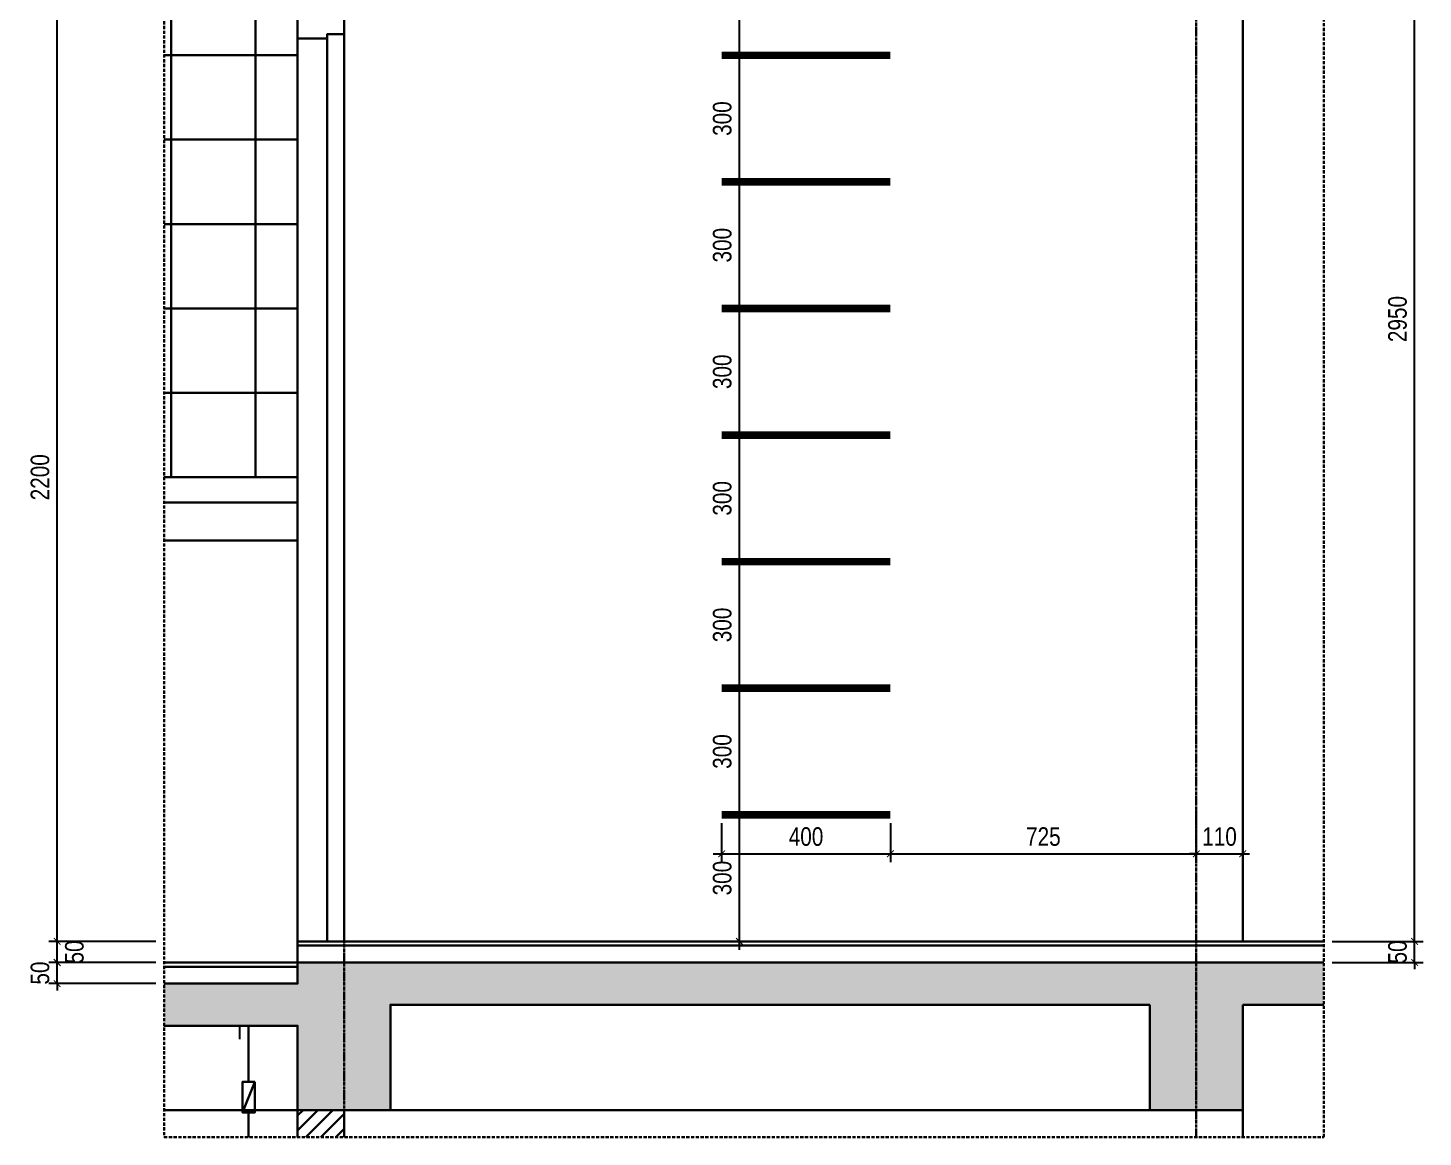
# Model space of a CAD drawing. Header units: millimetres. Extents: x -82962 to 19744, y -138000 to 4535.
# Drawn here: x -7591 to -4284, y -128801 to -126173 of the extents above; entities that cross this region are included whole.
import ezdxf

# ---------------------------------------------------------------- set-up
doc = ezdxf.new("R2010")
doc.units = ezdxf.units.MM
doc.header["$LTSCALE"] = 1000
doc.header["$MEASUREMENT"] = 0
doc.header["$PDMODE"] = 3
doc.linetypes.add('CENTER2', pattern=[1.125, 0.75, -0.125, 0.125, -0.125])
doc.linetypes.add('HIDDEN', pattern=[0.375, 0.25, -0.125])
doc.layers.get('0').update_dxf_attribs({"lineweight": 30})
doc.layers.get('DEFPOINTS').update_dxf_attribs({"color": 4, "lineweight": 30})
doc.layers.add('THAY', color=4, linetype='Continuous', lineweight=30)
doc.styles.add('dim', font='arial.ttf', dxfattribs={"width": 0.8})
doc.dimstyles.new('1-100-100', dxfattribs={"dimscale": 0, "dimtxt": 2.2, "dimasz": 0.8, "dimexe": 1, "dimexo": 1, "dimgap": 0.9, "dimtad": 1, "dimdec": 0, "dimzin": 0, "dimdsep": 46, "dimtxsty": 'dim', "dimblk1": 'ARCHTICK', "dimblk2": 'ARCHTICK', "dimsah": 1, "dimcen": 1, "dimdle": 1, "dimclrd": 256, "dimclre": 256, "dimclrt": 1, "dimadec": 0, "dimazin": 0, "dimtfac": 0.0001, "dimtdec": 0, "dimtix": 1, "dimtmove": 2, "dimatfit": 3, "dimldrblk": 'DOT', "dimfxl": 100, "dimtolj": 1, "dimtzin": 0, "dimarcsym": 0})

# ---------------------------------------------------------------- blocks, each defined once
blk = doc.blocks.new('_ARCHTICK')
at = {"color": 0, "linetype": 'ByBlock', "const_width": 0.15}
blk.add_lwpolyline([(-0.5, -0.5), (0.5, 0.5)], dxfattribs=at)
blk = doc.blocks.new('*D1107')
at = {"layer": 'DEFPOINTS', "color": 0, "ltscale": 0.2, "transparency": 16777216}
for p in [(-7521.4, -128387.7), (-7267.8, -128387.7), (-7267.8, -128437.7)]:
    blk.add_point(p, dxfattribs=at)
at = {"layer": 'THAY', "lineweight": -2, "ltscale": 0.2, "transparency": 16777216}
for p, q in [((-7287.8, -128387.7), (-7541.4, -128387.7)), ((-7521.4, -128387.7), (-7521.4, -128371.7)), ((-7521.4, -128437.7), (-7521.4, -128387.7)), ((-7287.8, -128437.7), (-7541.4, -128437.7)), ((-7521.4, -128437.7), (-7521.4, -128453.7))]:
    blk.add_line(p, q, dxfattribs=at)
at = {"layer": 'THAY', "lineweight": -2, "ltscale": 0.2, "transparency": 16777216, "xscale": 16.00000000000008, "yscale": 16.00000000000008, "zscale": 16.00000000000008}
for p, rotation in [((-7521.4, -128387.7), 270), ((-7521.4, -128437.7), 90)]:
    blk.add_blockref('_ARCHTICK', p, dxfattribs=dict(at, rotation=rotation))
at = {"layer": 'THAY', "color": 1, "ltscale": 0.2, "transparency": 16777216, "insert": (-7561.9, -128412.7), "char_height": 44, "attachment_point": 5, "rotation": 90, "style": 'dim'}
blk.add_mtext('\\A1;50', dxfattribs=at)
blk = doc.blocks.new('_DOT')
at = {"color": 0, "linetype": 'ByBlock', "ltscale": 10}
blk.add_line((-0.5, 0), (-1, 0), dxfattribs=at)
at = {"color": 0, "linetype": 'ByBlock', "ltscale": 10, "const_width": 0.5}
blk.add_lwpolyline([(-0.25, 0, 1), (0.25, 0, 1)], format="xyb", close=True, dxfattribs=at)
blk = doc.blocks.new('*D1108')
at = {"layer": 'DEFPOINTS', "color": 0, "ltscale": 0.2, "transparency": 16777216}
for p in [(-7521.4, -126137.7), (-7267.8, -126137.7), (-7267.8, -128337.7)]:
    blk.add_point(p, dxfattribs=at)
at = {"layer": 'THAY', "lineweight": -2, "ltscale": 0.2, "transparency": 16777216}
for p, q in [((-7521.4, -128357.7), (-7521.4, -126117.7)), ((-7287.8, -126137.7), (-7541.4, -126137.7)), ((-7287.8, -128337.7), (-7541.4, -128337.7))]:
    blk.add_line(p, q, dxfattribs=at)
at = {"layer": 'THAY', "lineweight": -2, "ltscale": 0.2, "transparency": 16777216, "xscale": 16.00000000000008, "yscale": 16.00000000000008, "zscale": 16.00000000000008}
for p, rotation in [((-7521.4, -126137.7), 90), ((-7521.4, -128337.7), 270)]:
    blk.add_blockref('_ARCHTICK', p, dxfattribs=dict(at, rotation=rotation))
at = {"layer": 'THAY', "color": 1, "ltscale": 0.2, "transparency": 16777216, "insert": (-7561.9, -127237.7), "char_height": 44, "attachment_point": 5, "rotation": 90, "style": 'dim'}
blk.add_mtext('\\A1;2200', dxfattribs=at)
blk = doc.blocks.new('*D1111')
at = {"layer": 'DEFPOINTS', "color": 0, "ltscale": 0.2, "transparency": 16777216}
for p in [(-4519.6, -128337.7), (-4304, -128337.7), (-4519.6, -128387.7)]:
    blk.add_point(p, dxfattribs=at)
at = {"layer": 'THAY', "lineweight": -2, "ltscale": 0.2, "transparency": 16777216}
for p, q in [((-4304, -128337.7), (-4304, -128321.7)), ((-4499.6, -128337.7), (-4284, -128337.7)), ((-4304, -128387.7), (-4304, -128337.7)), ((-4499.6, -128387.7), (-4284, -128387.7)), ((-4304, -128387.7), (-4304, -128403.7))]:
    blk.add_line(p, q, dxfattribs=at)
at = {"layer": 'THAY', "lineweight": -2, "ltscale": 0.2, "transparency": 16777216, "xscale": 16.00000000000008, "yscale": 16.00000000000008, "zscale": 16.00000000000008}
for p, rotation in [((-4304, -128337.7), 270), ((-4304, -128387.7), 90)]:
    blk.add_blockref('_ARCHTICK', p, dxfattribs=dict(at, rotation=rotation))
at = {"layer": 'THAY', "color": 1, "ltscale": 0.2, "transparency": 16777216, "insert": (-4344.5, -128362.7), "char_height": 44, "attachment_point": 5, "rotation": 90, "style": 'dim'}
blk.add_mtext('\\A1;50', dxfattribs=at)
blk = doc.blocks.new('*D1112')
at = {"layer": 'DEFPOINTS', "color": 0, "ltscale": 0.2, "transparency": 16777216}
for p in [(-4519.6, -125387.7), (-4304, -125387.7), (-4519.6, -128337.7)]:
    blk.add_point(p, dxfattribs=at)
at = {"layer": 'THAY', "lineweight": -2, "ltscale": 0.2, "transparency": 16777216}
for p, q in [((-4499.6, -125387.7), (-4284, -125387.7)), ((-4304, -128357.7), (-4304, -125367.7)), ((-4499.6, -128337.7), (-4284, -128337.7))]:
    blk.add_line(p, q, dxfattribs=at)
at = {"layer": 'THAY', "lineweight": -2, "ltscale": 0.2, "transparency": 16777216, "xscale": 16.00000000000008, "yscale": 16.00000000000008, "zscale": 16.00000000000008}
for p, rotation in [((-4304, -125387.7), 90), ((-4304, -128337.7), 270)]:
    blk.add_blockref('_ARCHTICK', p, dxfattribs=dict(at, rotation=rotation))
at = {"layer": 'THAY', "color": 1, "ltscale": 0.2, "transparency": 16777216, "insert": (-4344.5, -126862.7), "char_height": 44, "attachment_point": 5, "rotation": 90, "style": 'dim'}
blk.add_mtext('\\A1;2950', dxfattribs=at)
blk = doc.blocks.new('*D1116')
at = {"layer": 'DEFPOINTS', "color": 0, "ltscale": 0.2, "transparency": 16777216}
for p in [(-5904.5, -128037.7), (-5781.1, -128037.7), (-5781.1, -128337.7)]:
    blk.add_point(p, dxfattribs=at)
at = {"layer": 'THAY', "lineweight": -2, "ltscale": 0.2, "transparency": 16777216}
for p, q in [((-5904.5, -128357.7), (-5904.5, -128017.7)), ((-5801.1, -128037.7), (-5924.5, -128037.7)), ((-5801.1, -128337.7), (-5924.5, -128337.7))]:
    blk.add_line(p, q, dxfattribs=at)
at = {"layer": 'THAY', "lineweight": -2, "ltscale": 0.2, "transparency": 16777216, "xscale": 16.00000000000008, "yscale": 16.00000000000008, "zscale": 16.00000000000008}
for p, rotation in [((-5904.5, -128037.7), 90), ((-5904.5, -128337.7), 270)]:
    blk.add_blockref('_ARCHTICK', p, dxfattribs=dict(at, rotation=rotation))
at = {"layer": 'THAY', "color": 1, "ltscale": 0.2, "transparency": 16777216, "insert": (-5945, -128187.7), "char_height": 44, "attachment_point": 5, "rotation": 90, "style": 'dim'}
blk.add_mtext('\\A1;300', dxfattribs=at)
blk = doc.blocks.new('*D1117')
at = {"layer": 'DEFPOINTS', "color": 0, "ltscale": 0.2, "transparency": 16777216}
for p in [(-5904.5, -127737.7), (-5781.1, -127737.7), (-5781.1, -128037.7)]:
    blk.add_point(p, dxfattribs=at)
at = {"layer": 'THAY', "lineweight": -2, "ltscale": 0.2, "transparency": 16777216}
for p, q in [((-5801.1, -127737.7), (-5924.5, -127737.7)), ((-5904.5, -128057.7), (-5904.5, -127717.7)), ((-5801.1, -128037.7), (-5924.5, -128037.7))]:
    blk.add_line(p, q, dxfattribs=at)
at = {"layer": 'THAY', "lineweight": -2, "ltscale": 0.2, "transparency": 16777216, "xscale": 16.00000000000008, "yscale": 16.00000000000008, "zscale": 16.00000000000008}
for p, rotation in [((-5904.5, -127737.7), 90), ((-5904.5, -128037.7), 270)]:
    blk.add_blockref('_ARCHTICK', p, dxfattribs=dict(at, rotation=rotation))
at = {"layer": 'THAY', "color": 1, "ltscale": 0.2, "transparency": 16777216, "insert": (-5945, -127887.7), "char_height": 44, "attachment_point": 5, "rotation": 90, "style": 'dim'}
blk.add_mtext('\\A1;300', dxfattribs=at)
blk = doc.blocks.new('*D1118')
at = {"layer": 'DEFPOINTS', "color": 0, "ltscale": 0.2, "transparency": 16777216}
for p in [(-5904.5, -127437.7), (-5781.1, -127437.7), (-5781.1, -127737.7)]:
    blk.add_point(p, dxfattribs=at)
at = {"layer": 'THAY', "lineweight": -2, "ltscale": 0.2, "transparency": 16777216}
for p, q in [((-5801.1, -127437.7), (-5924.5, -127437.7)), ((-5904.5, -127757.7), (-5904.5, -127417.7)), ((-5801.1, -127737.7), (-5924.5, -127737.7))]:
    blk.add_line(p, q, dxfattribs=at)
at = {"layer": 'THAY', "lineweight": -2, "ltscale": 0.2, "transparency": 16777216, "xscale": 16.00000000000008, "yscale": 16.00000000000008, "zscale": 16.00000000000008}
for p, rotation in [((-5904.5, -127437.7), 90), ((-5904.5, -127737.7), 270)]:
    blk.add_blockref('_ARCHTICK', p, dxfattribs=dict(at, rotation=rotation))
at = {"layer": 'THAY', "color": 1, "ltscale": 0.2, "transparency": 16777216, "insert": (-5945, -127587.7), "char_height": 44, "attachment_point": 5, "rotation": 90, "style": 'dim'}
blk.add_mtext('\\A1;300', dxfattribs=at)
blk = doc.blocks.new('*D1119')
at = {"layer": 'DEFPOINTS', "color": 0, "ltscale": 0.2, "transparency": 16777216}
for p in [(-5904.5, -127137.7), (-5781.1, -127137.7), (-5781.1, -127437.7)]:
    blk.add_point(p, dxfattribs=at)
at = {"layer": 'THAY', "lineweight": -2, "ltscale": 0.2, "transparency": 16777216}
for p, q in [((-5801.1, -127137.7), (-5924.5, -127137.7)), ((-5904.5, -127457.7), (-5904.5, -127117.7)), ((-5801.1, -127437.7), (-5924.5, -127437.7))]:
    blk.add_line(p, q, dxfattribs=at)
at = {"layer": 'THAY', "lineweight": -2, "ltscale": 0.2, "transparency": 16777216, "xscale": 16.00000000000008, "yscale": 16.00000000000008, "zscale": 16.00000000000008}
for p, rotation in [((-5904.5, -127137.7), 90), ((-5904.5, -127437.7), 270)]:
    blk.add_blockref('_ARCHTICK', p, dxfattribs=dict(at, rotation=rotation))
at = {"layer": 'THAY', "color": 1, "ltscale": 0.2, "transparency": 16777216, "insert": (-5945, -127287.7), "char_height": 44, "attachment_point": 5, "rotation": 90, "style": 'dim'}
blk.add_mtext('\\A1;300', dxfattribs=at)
blk = doc.blocks.new('*D1120')
at = {"layer": 'DEFPOINTS', "color": 0, "ltscale": 0.2, "transparency": 16777216}
for p in [(-5904.5, -126837.7), (-5781.1, -126837.7), (-5781.1, -127137.7)]:
    blk.add_point(p, dxfattribs=at)
at = {"layer": 'THAY', "lineweight": -2, "ltscale": 0.2, "transparency": 16777216}
for p, q in [((-5801.1, -126837.7), (-5924.5, -126837.7)), ((-5904.5, -127157.7), (-5904.5, -126817.7)), ((-5801.1, -127137.7), (-5924.5, -127137.7))]:
    blk.add_line(p, q, dxfattribs=at)
at = {"layer": 'THAY', "lineweight": -2, "ltscale": 0.2, "transparency": 16777216, "xscale": 16.00000000000008, "yscale": 16.00000000000008, "zscale": 16.00000000000008}
for p, rotation in [((-5904.5, -126837.7), 90), ((-5904.5, -127137.7), 270)]:
    blk.add_blockref('_ARCHTICK', p, dxfattribs=dict(at, rotation=rotation))
at = {"layer": 'THAY', "color": 1, "ltscale": 0.2, "transparency": 16777216, "insert": (-5945, -126987.7), "char_height": 44, "attachment_point": 5, "rotation": 90, "style": 'dim'}
blk.add_mtext('\\A1;300', dxfattribs=at)
blk = doc.blocks.new('*D1121')
at = {"layer": 'DEFPOINTS', "color": 0, "ltscale": 0.2, "transparency": 16777216}
for p in [(-5904.5, -126537.7), (-5781.1, -126537.7), (-5781.1, -126837.7)]:
    blk.add_point(p, dxfattribs=at)
at = {"layer": 'THAY', "lineweight": -2, "ltscale": 0.2, "transparency": 16777216}
for p, q in [((-5801.1, -126537.7), (-5924.5, -126537.7)), ((-5904.5, -126857.7), (-5904.5, -126517.7)), ((-5801.1, -126837.7), (-5924.5, -126837.7))]:
    blk.add_line(p, q, dxfattribs=at)
at = {"layer": 'THAY', "lineweight": -2, "ltscale": 0.2, "transparency": 16777216, "xscale": 16.00000000000008, "yscale": 16.00000000000008, "zscale": 16.00000000000008}
for p, rotation in [((-5904.5, -126537.7), 90), ((-5904.5, -126837.7), 270)]:
    blk.add_blockref('_ARCHTICK', p, dxfattribs=dict(at, rotation=rotation))
at = {"layer": 'THAY', "color": 1, "ltscale": 0.2, "transparency": 16777216, "insert": (-5945, -126687.7), "char_height": 44, "attachment_point": 5, "rotation": 90, "style": 'dim'}
blk.add_mtext('\\A1;300', dxfattribs=at)
blk = doc.blocks.new('*D1122')
at = {"layer": 'DEFPOINTS', "color": 0, "ltscale": 0.2, "transparency": 16777216}
for p in [(-5904.5, -126237.7), (-5781.1, -126237.7), (-5781.1, -126537.7)]:
    blk.add_point(p, dxfattribs=at)
at = {"layer": 'THAY', "lineweight": -2, "ltscale": 0.2, "transparency": 16777216}
for p, q in [((-5904.5, -126557.7), (-5904.5, -126217.7)), ((-5801.1, -126237.7), (-5924.5, -126237.7)), ((-5801.1, -126537.7), (-5924.5, -126537.7))]:
    blk.add_line(p, q, dxfattribs=at)
at = {"layer": 'THAY', "lineweight": -2, "ltscale": 0.2, "transparency": 16777216, "xscale": 16.00000000000008, "yscale": 16.00000000000008, "zscale": 16.00000000000008}
for p, rotation in [((-5904.5, -126237.7), 90), ((-5904.5, -126537.7), 270)]:
    blk.add_blockref('_ARCHTICK', p, dxfattribs=dict(at, rotation=rotation))
at = {"layer": 'THAY', "color": 1, "ltscale": 0.2, "transparency": 16777216, "insert": (-5945, -126387.7), "char_height": 44, "attachment_point": 5, "rotation": 90, "style": 'dim'}
blk.add_mtext('\\A1;300', dxfattribs=at)
blk = doc.blocks.new('*D1123')
at = {"layer": 'DEFPOINTS', "color": 0, "ltscale": 0.2, "transparency": 16777216}
for p in [(-5904.5, -125937.7), (-5710.5, -125937.7), (-5710.5, -126237.7)]:
    blk.add_point(p, dxfattribs=at)
at = {"layer": 'THAY', "lineweight": -2, "ltscale": 0.2, "transparency": 16777216}
for p, q in [((-5904.5, -126257.7), (-5904.5, -125917.7)), ((-5730.5, -125937.7), (-5924.5, -125937.7)), ((-5730.5, -126237.7), (-5924.5, -126237.7))]:
    blk.add_line(p, q, dxfattribs=at)
at = {"layer": 'THAY', "lineweight": -2, "ltscale": 0.2, "transparency": 16777216, "xscale": 16.00000000000008, "yscale": 16.00000000000008, "zscale": 16.00000000000008}
for p, rotation in [((-5904.5, -125937.7), 90), ((-5904.5, -126237.7), 270)]:
    blk.add_blockref('_ARCHTICK', p, dxfattribs=dict(at, rotation=rotation))
at = {"layer": 'THAY', "color": 1, "ltscale": 0.2, "transparency": 16777216, "insert": (-5945, -126087.7), "char_height": 44, "attachment_point": 5, "rotation": 90, "style": 'dim'}
blk.add_mtext('\\A1;300', dxfattribs=at)
blk = doc.blocks.new('*D1127')
at = {"layer": 'DEFPOINTS', "color": 0, "ltscale": 0.2, "transparency": 16777216}
for p in [(-5946.5, -128037.7), (-5546.5, -128037.7), (-5546.5, -128130)]:
    blk.add_point(p, dxfattribs=at)
at = {"layer": 'THAY', "lineweight": -2, "ltscale": 0.2, "transparency": 16777216}
for p, q in [((-5946.5, -128057.7), (-5946.5, -128150)), ((-5546.5, -128057.7), (-5546.5, -128150)), ((-5966.5, -128130), (-5526.5, -128130))]:
    blk.add_line(p, q, dxfattribs=at)
at = {"layer": 'THAY', "lineweight": -2, "ltscale": 0.2, "transparency": 16777216, "xscale": 16.00000000000008, "yscale": 16.00000000000008, "zscale": 16.00000000000008, "rotation": 180}
blk.add_blockref('_ARCHTICK', (-5946.5, -128130), dxfattribs=at)
at = {"layer": 'THAY', "lineweight": -2, "ltscale": 0.2, "transparency": 16777216, "xscale": 16.00000000000008, "yscale": 16.00000000000008, "zscale": 16.00000000000008}
blk.add_blockref('_ARCHTICK', (-5546.5, -128130), dxfattribs=at)
at = {"layer": 'THAY', "color": 1, "ltscale": 0.2, "transparency": 16777216, "insert": (-5746.5, -128089.5), "char_height": 44, "attachment_point": 5, "style": 'dim'}
blk.add_mtext('\\A1;400', dxfattribs=at)
blk = doc.blocks.new('*D1128')
at = {"layer": 'DEFPOINTS', "color": 0, "ltscale": 0.2, "transparency": 16777216}
for p in [(-4821.5, -128002), (-5546.5, -128037.7), (-4821.5, -128130)]:
    blk.add_point(p, dxfattribs=at)
at = {"layer": 'THAY', "lineweight": -2, "ltscale": 0.2, "transparency": 16777216}
for p, q in [((-4821.5, -128022), (-4821.5, -128150)), ((-5546.5, -128057.7), (-5546.5, -128150)), ((-5566.5, -128130), (-4801.5, -128130))]:
    blk.add_line(p, q, dxfattribs=at)
at = {"layer": 'THAY', "lineweight": -2, "ltscale": 0.2, "transparency": 16777216, "xscale": 16.00000000000008, "yscale": 16.00000000000008, "zscale": 16.00000000000008, "rotation": 180}
blk.add_blockref('_ARCHTICK', (-5546.5, -128130), dxfattribs=at)
at = {"layer": 'THAY', "lineweight": -2, "ltscale": 0.2, "transparency": 16777216, "xscale": 16.00000000000008, "yscale": 16.00000000000008, "zscale": 16.00000000000008}
blk.add_blockref('_ARCHTICK', (-4821.5, -128130), dxfattribs=at)
at = {"layer": 'THAY', "color": 1, "ltscale": 0.2, "transparency": 16777216, "insert": (-5184, -128089.5), "char_height": 44, "attachment_point": 5, "style": 'dim'}
blk.add_mtext('\\A1;725', dxfattribs=at)
blk = doc.blocks.new('*D1129')
at = {"layer": 'DEFPOINTS', "color": 0, "ltscale": 0.2, "transparency": 16777216}
for p in [(-4821.5, -128002), (-4711.5, -128002), (-4711.5, -128130)]:
    blk.add_point(p, dxfattribs=at)
at = {"layer": 'THAY', "lineweight": -2, "ltscale": 0.2, "transparency": 16777216}
for p, q in [((-4821.5, -128022), (-4821.5, -128150)), ((-4711.5, -128022), (-4711.5, -128150)), ((-4821.5, -128130), (-4837.5, -128130)), ((-4821.5, -128130), (-4711.5, -128130)), ((-4711.5, -128130), (-4695.5, -128130))]:
    blk.add_line(p, q, dxfattribs=at)
at = {"layer": 'THAY', "lineweight": -2, "ltscale": 0.2, "transparency": 16777216, "xscale": 16.00000000000008, "yscale": 16.00000000000008, "zscale": 16.00000000000008}
blk.add_blockref('_ARCHTICK', (-4821.5, -128130), dxfattribs=at)
at = {"layer": 'THAY', "lineweight": -2, "ltscale": 0.2, "transparency": 16777216, "xscale": 16.00000000000008, "yscale": 16.00000000000008, "zscale": 16.00000000000008, "rotation": 180}
blk.add_blockref('_ARCHTICK', (-4711.5, -128130), dxfattribs=at)
at = {"layer": 'THAY', "color": 1, "ltscale": 0.2, "transparency": 16777216, "insert": (-4766.5, -128089.5), "char_height": 44, "attachment_point": 5, "style": 'dim'}
blk.add_mtext('\\A1;110', dxfattribs=at)
blk = doc.blocks.new('*D1130')
at = {"layer": 'DEFPOINTS', "color": 0, "ltscale": 0.2, "transparency": 16777216}
for p in [(-7521.4, -128337.7), (-7267.8, -128337.7), (-7267.8, -128387.7)]:
    blk.add_point(p, dxfattribs=at)
at = {"layer": 'THAY', "lineweight": -2, "ltscale": 0.2, "transparency": 16777216}
for p, q in [((-7521.4, -128407.7), (-7521.4, -128317.7)), ((-7287.8, -128337.7), (-7541.4, -128337.7)), ((-7287.8, -128387.7), (-7541.4, -128387.7))]:
    blk.add_line(p, q, dxfattribs=at)
at = {"layer": 'THAY', "lineweight": -2, "ltscale": 0.2, "transparency": 16777216, "xscale": 16.00000000000008, "yscale": 16.00000000000008, "zscale": 16.00000000000008}
for p, rotation in [((-7521.4, -128337.7), 90), ((-7521.4, -128387.7), 270)]:
    blk.add_blockref('_ARCHTICK', p, dxfattribs=dict(at, rotation=rotation))
at = {"layer": 'THAY', "color": 1, "ltscale": 0.2, "transparency": 16777216, "insert": (-7480.4, -128362.7), "char_height": 44, "attachment_point": 5, "rotation": 90, "style": 'dim'}
blk.add_mtext('\\A1;50', dxfattribs=at)

msp = doc.modelspace()

# ---------------------------------------------------------------- hatches: boundary and pattern name
at = {"layer": 'THAY', "ltscale": 0.2}
h = msp.add_hatch(dxfattribs=at)
h.set_pattern_fill('_USER', color=256, scale=200, style=0, double=1, pattern_type=0)
h.set_pattern_definition([(180, (-6851.54, -127237.74), (0, 200), []), (90, (-6851.54, -127237.74), (200, 1e-14), [])])
h.paths.add_polyline_path([(-7267.82846, -125737.73937), (-7267.82846, -127237.73937), (-6951.53894, -127237.73937), (-6951.53894, -125737.73937)])
at = {"layer": 'THAY', "linetype": 'Continuous'}
h = msp.add_hatch(color=256, dxfattribs=at)
h.paths.add_polyline_path([(-4821.53894, -128387.73937), (-4931.53894, -128387.73937), (-6731.53894, -128387.73937), (-6841.53894, -128387.73937), (-6841.53894, -128737.73937), (-6731.53894, -128737.73937), (-6731.53894, -128487.73937), (-4931.53894, -128487.73937), (-4931.53894, -128737.73937), (-4821.53894, -128737.73937)])
h.paths.add_polyline_path([(-4519.56298, -128387.73937), (-4821.53894, -128387.73937), (-4821.53894, -128737.73937), (-4711.53894, -128737.73937), (-4711.53894, -128507.73937), (-4711.53894, -128487.73937), (-4519.56298, -128487.73937)])
h.paths.add_polyline_path([(-6841.53894, -128387.73937), (-6951.53894, -128387.73937), (-6951.53894, -128437.73937), (-7267.82846, -128437.73937), (-7267.82846, -128537.73937), (-6951.53894, -128537.73937), (-6951.53894, -128737.73937), (-6841.53894, -128737.73937)])
at = {"layer": 'THAY', "ltscale": 0.2}
h = msp.add_hatch(dxfattribs=at)
h.set_pattern_fill('ANSI31', color=256, scale=200, style=0)
h.paths.add_polyline_path([(-6841.53894, -128737.73937), (-6951.53894, -128737.73937), (-6951.53894, -128801.48198), (-6841.53894, -128801.48198)])

# ---------------------------------------------------------------- linework, layer by layer
at = {"layer": 'THAY', "linetype": 'CENTER2', "ltscale": 0.01}
for p, q in [((-6841.53894, -128801.48198), (-6841.53894, -124728.19281)), ((-4821.53894, -128801.48198), (-4821.53894, -124728.19281))]:
    msp.add_line(p, q, dxfattribs=at)
at = {"layer": 'THAY'}
for p, q in [((-4711.53894, -125737.73937), (-4711.53894, -128337.73937)), ((-4711.53894, -128507.73937), (-4711.53894, -128801.48198)), ((-6951.53894, -128737.73937), (-7267.82846, -128737.73937)), ((-6951.53894, -128737.73937), (-6951.53894, -128801.48198)), ((-4931.53894, -128737.73937), (-6841.53894, -128737.73937))]:
    msp.add_line(p, q, dxfattribs=at)
at = {"layer": 'THAY', "ltscale": 0.2}
for p, q in [((-6951.53894, -126197.73937), (-6951.53894, -128337.73937)), ((-6881.53894, -126197.73937), (-6881.53894, -128337.73937)), ((-6841.53894, -126187.73937), (-6841.53894, -128337.73937)), ((-4931.53894, -128387.73937), (-6731.53894, -128387.73937)), ((-7053.16002, -128670.405), (-7081.87285, -128743.33916))]:
    msp.add_line(p, q, dxfattribs=at)
at = {"layer": 'THAY', "ltscale": 0.5}
msp.add_line((-6951.53894, -128337.73937), (-6951.53894, -128387.73937), dxfattribs=at)
at = {"layer": 'THAY', "linetype": 'HIDDEN', "ltscale": 0.03}
msp.add_lwpolyline([(-4519.56298, -124728.19281), (-7267.82846, -124728.19281), (-7267.82846, -128801.48198), (-4519.56298, -128801.48198)], close=True, dxfattribs=at)
at = {"layer": 'THAY', "linetype": 'ByBlock'}
msp.add_lwpolyline([(-6951.53894, -126137.73937), (-6951.53894, -126197.73937), (-6881.53894, -126197.73937), (-6881.53894, -126187.73937), (-6841.53894, -126187.73937), (-6841.53894, -126137.73937)], close=True, dxfattribs=at)
at = {"layer": 'THAY', "ltscale": 0.2}
for points, const_width in [([(-5546.53894, -126237.73937), (-5946.53894, -126237.73937)], 18), ([(-5546.53894, -126537.73937), (-5946.53894, -126537.73937)], 18), ([(-5546.53894, -126837.73937), (-5946.53894, -126837.73937)], 18), ([(-5546.53894, -127137.73937), (-5946.53894, -127137.73937)], 18), ([(-5546.53894, -127437.73937), (-5946.53894, -127437.73937)], 18), ([(-5546.53894, -127737.73937), (-5946.53894, -127737.73937)], 18), ([(-5546.53894, -128037.73937), (-5946.53894, -128037.73937)], 18), ([(-7046.14997, -128537.73937), (-7088.8829, -128537.73937), (-7088.8829, -128569.58809)], 5)]:
    msp.add_lwpolyline(points, dxfattribs=dict(at, const_width=const_width))
at = {"layer": 'THAY'}
for points in [[(-6951.53894, -127237.73937), (-7267.82846, -127237.73937)], [(-6951.53894, -127297.73937), (-7267.82846, -127297.73937)], [(-6951.53894, -127387.73937), (-7267.82846, -127387.73937)]]:
    msp.add_lwpolyline(points, dxfattribs=at)
at = {"layer": 'THAY', "ltscale": 0.5}
for points in [[(-4519.56298, -128337.73937), (-6951.53894, -128337.73937)], [(-4519.56298, -128347.73937), (-6951.53894, -128347.73937)], [(-4519.56298, -128387.73937), (-7267.82846, -128387.73937)], [(-6951.53894, -128387.73937), (-7267.82846, -128387.73937)], [(-6951.53894, -128397.73937), (-7267.82846, -128397.73937)], [(-6951.53894, -128387.73937), (-6731.53894, -128387.73937)], [(-6731.53894, -128387.73937), (-4931.53894, -128387.73937)], [(-4931.53894, -128387.73937), (-4519.56298, -128387.73937)], [(-4931.53894, -128487.73937), (-6731.53894, -128487.73937), (-6731.53894, -128737.73937), (-6951.53894, -128737.73937), (-6951.53894, -128537.73937), (-7267.82846, -128537.73937)], [(-4711.53894, -128487.73937), (-4711.53894, -128737.73937), (-4931.53894, -128737.73937), (-4931.53894, -128487.73937)], [(-4711.53894, -128487.73937), (-4711.53894, -128737.73937), (-4931.53894, -128737.73937)], [(-4519.56298, -128487.73937), (-4711.53894, -128487.73937)]]:
    msp.add_lwpolyline(points, dxfattribs=at)
at = {"layer": 'THAY', "ltscale": 0.2}
for points in [[(-6951.53894, -128387.73937), (-6951.53894, -128437.73937), (-7267.82846, -128437.73937)], [(-7067.51643, -128537.73937), (-7067.51643, -128670.405)], [(-7067.51643, -128743.33916), (-7067.51643, -128801.48198)]]:
    msp.add_lwpolyline(points, dxfattribs=at)
msp.add_lwpolyline([(-7053.16002, -128670.405), (-7081.87285, -128670.405), (-7081.87285, -128743.33916), (-7053.16002, -128743.33916)], close=True, dxfattribs=at)
at = {"layer": 'THAY', "linetype": 'Continuous'}
msp.add_lwpolyline([(-6951.53894, -128801.48198), (-6951.53894, -128737.73937), (-6841.53894, -128737.73937), (-6841.53894, -128801.48198)], dxfattribs=at)

# ---------------------------------------------------------------- dimensions: what is measured, and where the dimension line sits
at = {"layer": 'THAY', "ltscale": 0.2}
for base, p1, p2, picture, middle in [((-4304.00826, -125387.73937), (-4519.56298, -128337.73937), (-4519.56298, -125387.73937), '*D1112', (-4344.47347, -126862.73937)), ((-5904.50549, -125937.73937), (-5710.49751, -126237.73937), (-5710.49751, -125937.73937), '*D1123', (-5944.98571, -126087.73937)), ((-7521.39922, -126137.73937), (-7267.82846, -128337.73937), (-7267.82846, -126137.73937), '*D1108', (-7561.86443, -127237.73937)), ((-5904.50549, -126237.73937), (-5781.05009, -126537.73937), (-5781.05009, -126237.73937), '*D1122', (-5944.98571, -126387.73937)), ((-5904.50549, -126537.73937), (-5781.05009, -126837.73937), (-5781.05009, -126537.73937), '*D1121', (-5944.98571, -126687.73937)), ((-5904.50549, -126837.73937), (-5781.05009, -127137.73937), (-5781.05009, -126837.73937), '*D1120', (-5944.98571, -126987.73937)), ((-5904.50549, -127137.73937), (-5781.05009, -127437.73937), (-5781.05009, -127137.73937), '*D1119', (-5944.98571, -127287.73937)), ((-5904.50549, -127437.73937), (-5781.05009, -127737.73937), (-5781.05009, -127437.73937), '*D1118', (-5944.98571, -127587.73937)), ((-5904.50549, -127737.73937), (-5781.05009, -128037.73937), (-5781.05009, -127737.73937), '*D1117', (-5944.98571, -127887.73937)), ((-5904.50549, -128037.73937), (-5781.05009, -128337.73937), (-5781.05009, -128037.73937), '*D1116', (-5944.98571, -128187.73937)), ((-4304.00826, -128337.73937), (-4519.56298, -128387.73937), (-4519.56298, -128337.73937), '*D1111', (-4344.47347, -128362.73937)), ((-7521.39922, -128387.73937), (-7267.82846, -128437.73937), (-7267.82846, -128387.73937), '*D1107', (-7561.86443, -128412.73937))]:
    dim = msp.add_linear_dim(base=base, p1=p1, p2=p2, angle=90, dimstyle='1-100-100', override={"dimscale": 20}, dxfattribs=at)
    dim.commit()
    dim.dimension.update_dxf_attribs({"geometry": picture, "text_midpoint": middle})
for base, p1, p2, picture, middle in [((-4821.53894, -128129.96359), (-5546.53894, -128037.73937), (-4821.53894, -128001.95082), '*D1128', (-5184.03894, -128089.49837)), ((-4711.53894, -128129.96359), (-4821.53894, -128001.95082), (-4711.53894, -128001.95082), '*D1129', (-4766.53894, -128089.49837)), ((-5546.53894, -128129.96359), (-5946.53894, -128037.73937), (-5546.53894, -128037.73937), '*D1127', (-5746.53894, -128089.49837))]:
    dim = msp.add_linear_dim(base=base, p1=p1, p2=p2, dimstyle='1-100-100', override={"dimscale": 20}, dxfattribs=at)
    dim.commit()
    dim.dimension.update_dxf_attribs({"geometry": picture, "text_midpoint": middle})
dim = msp.add_linear_dim(base=(-7521.39922, -128337.73937), p1=(-7267.82846, -128387.73937), p2=(-7267.82846, -128337.73937), angle=90, dimstyle='1-100-100', override={"dimscale": 20}, dxfattribs=at)
dim.commit()
dim.dimension.update_dxf_attribs({"geometry": '*D1130', "text_midpoint": (-7480.36546, -128362.73937), "dimtype": 160})

doc.saveas('drawing.dxf')
